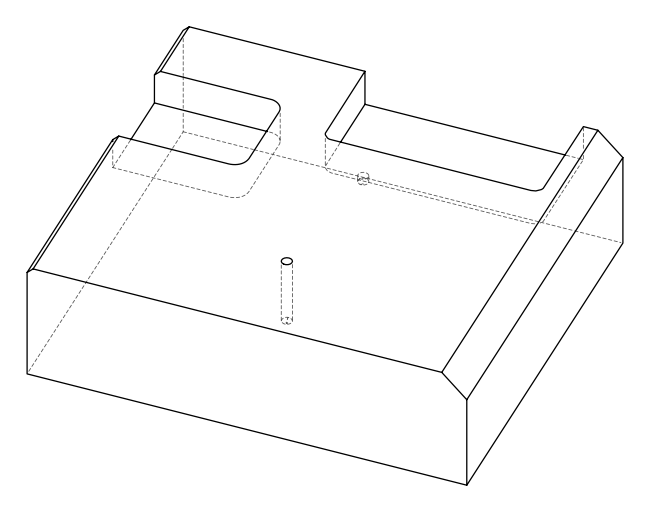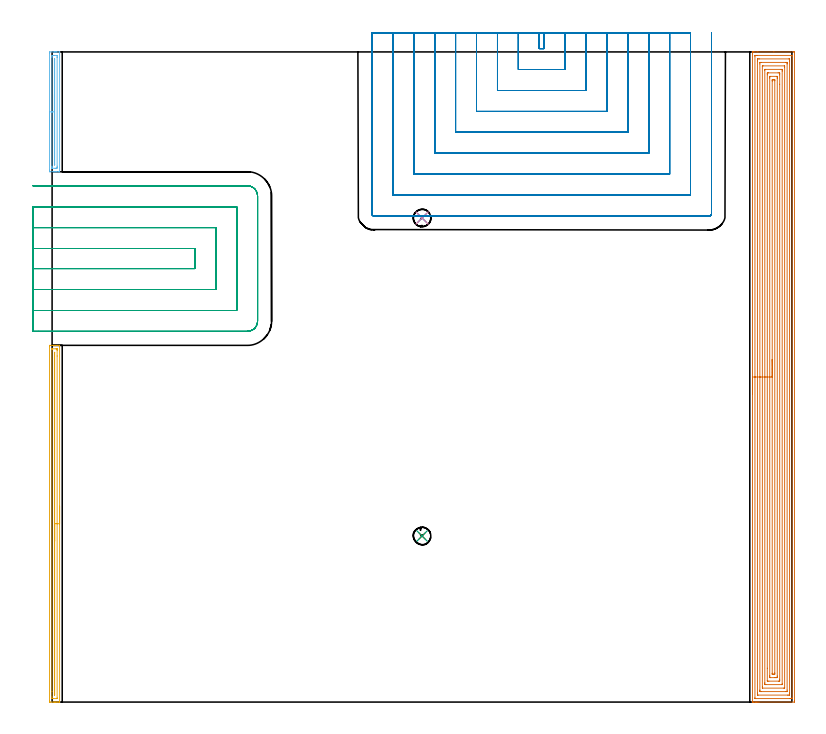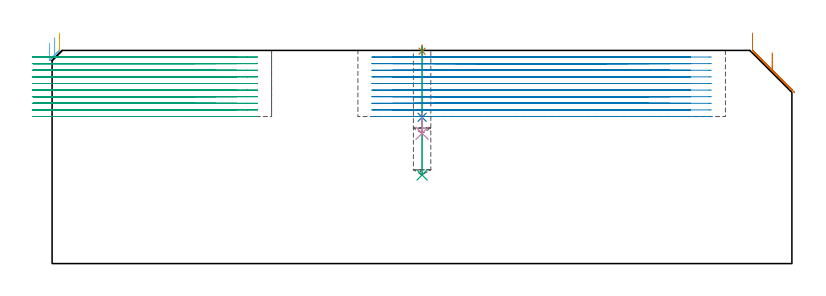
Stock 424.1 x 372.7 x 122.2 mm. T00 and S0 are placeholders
(PLAN: 9 operations, 3 tool changes, 133.2 min)
(1 SPOT_DRILL | STEP1POCKET | NXT0321_9005460120000 | 0.03 min | 1 mm3)
(2 SPOT_DRILL_1 | STEP1POCKET_1 | NXT0321_9005460120000 | 0.04 min | 4164 mm3)
(3 DRILL_BLIND_HOLE_INTO_CENTER | STEP1POCKET | UGT0301_032 | 0.3 min | 5421 mm3)
(4 DRILL_BLIND_HOLE_INTO_CENTER_1 | STEP1POCKET_1 | UGT0301_032 | 0.06 min | 649 mm3)
(5 AREA_MILL | FG_CHAMFER_SURFACE | UGT0205_001 | 5.05 min | 3505 mm3)
(6 AREA_MILL_1 | FG_CHAMFER_SURFACE_1 | UGT0205_001 | 1.8 min | 1219 mm3)
(7 AREA_MILL_2 | FG_CHAMFER_SURFACE_2 | UGT0205_001 | 27.17 min | 108228 mm3)
(8 MILL_SLOT | SLOT_PARTIAL_RECTANGULAR | NXT0201_012 | Follow Part, ap 4, ae 75% | 71.06 min | 809725 mm3)
(9 MILL_SLOT_1 | SLOT_PARTIAL_RECTANGULAR_1 | NXT0201_012 | Follow Part, ap 4, ae 75% | 27.66 min | 471200 mm3)
(TOOL NXT0321_9005460120000 | NC Spot Drill, 142deg, 12mm, Carbide, Uncoated | D12 PA142 FL30 Z2)
(TOOL UGT0301_032 | Twist Drill 10 mm | D10 PA118 FL87 Z2)
(TOOL UGT0205_001 | Chamfer Mill 20 x 3 x 45 deg. | D20 FL50 Z2)
(TOOL NXT0201_012 | ENDMILL 16mm [2P460-1600-NA 1630] | D16 FL38 Z6)
(OP 1 SPOT_DRILL)
G17 G21 G94 G90
T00 M6
G54
G17 G0 G90 X212.1 Y95.2 S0 M3
G43 Z132.2 H0
G94 G81 G98 Z121.77 F250. R125.2
G80
M5
M2
(OP 2 SPOT_DRILL_1)
G17 G21 G94 G90
T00 M6
G54
G17 G0 G90 X212.1 Y277.5 S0 M3
G43 Z132.2 H0
G94 G81 G98 Z83.87 F250. R87.3
G80
M5
M2
(OP 3 DRILL_BLIND_HOLE_INTO_CENTER)
G17 G21 G94 G90
T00 M6
G54
G17 G0 G90 X212.1 Y95.2 S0 M3
G43 Z132.2 H0
G94 G81 G98 Z50.8 F250. R124.2
G80
M5
M2
(OP 4 DRILL_BLIND_HOLE_INTO_CENTER_1)
G17 G21 G94 G90
T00 M6
G54
G17 G0 G90 X212.1 Y277.5 S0 M3
G43 Z132.2 H0
G94 G81 G98 Z74.7 F250. R86.3
G80
M5
M2
(OP 5 AREA_MILL)
G17 G21 G94 G90
T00 M6
G54
G17 G0 G90 X4.3 Y112.25 S1061 M3
G43 Z132.2 H0
G94 G1 Y112.212 Z131.328 F250.
Y112.098 Z130.463
Y111.909 Z129.612
Y111.647 Z128.78
Y111.313 Z127.974
Y110.91 Z127.2
Y110.442 Z126.464
Y109.91 Z125.772
Y109.321 Z125.129
Y108.678 Z124.539
Y107.986 Z124.008
Y107.25 Z123.54
Y106.476 Z123.137
Y105.67 Z122.803
Y104.838 Z122.541
Y103.987 Z122.352
Y103.122 Z122.238
Y102.25 Z122.2
Y0.149
X4.297 Y0.01 Z122.188
X4.204 Y0.002 Z122.096
X4.106 Y0. Z122.005
X3.428 Z121.327
X2.852 Z120.751
X2.27 Z120.166
X1.979 Z119.876
X1.4 Z119.297
X1.109 Z119.006
X0.53 Z118.424
X-1.104 Z116.792
X-1.21 Y0.002 Z116.686
X-1.493 Y0.01 Z116.403
X-1.498 Y0.3 Z116.4
X-1.5 Y0.595
Y0.893
Y203.905
X-1.498 Y204.2
X-1.493 Y204.49 Z116.403
X-1.21 Y204.5 Z116.686
X0.53 Z118.424
X1.109 Z119.006
X1.4 Z119.297
X1.979 Z119.876
X2.27 Z120.166
X2.852 Z120.752
X3.14 Z121.039
X4.106 Z122.005
X4.204 Y204.498 Z122.096
X4.297 Y204.49 Z122.188
X4.3 Y204.351 Z122.2
Y102.25
X2.886 Z120.786
X2.885 Y2.378 Z120.785
X2.883 Y2.063 Z120.783
X2.881 Y2.025 Z120.781
X2.88 Y2.013 Z120.78
X2.86 Y2.01 Z120.76
X2.762 Y2.004 Z120.662
X2.639 Y2.001 Z120.539
X0.53 Y2. Z118.43
X0.027 Y2.002 Z117.927
X-0.06 Y2.007 Z117.84
X-0.075 Y2.009 Z117.825
X-0.079 Y2.037 Z117.821
X-0.083 Y2.115 Z117.817
X-0.085 Y2.378 Z117.815
X-0.086 Y3.01 Z117.814
Y6.117
X-0.085 Y202.122 Z117.815
X-0.083 Y202.437 Z117.817
X-0.081 Y202.475 Z117.819
X-0.08 Y202.487 Z117.82
X-0.06 Y202.49 Z117.84
X0.038 Y202.496 Z117.938
X0.161 Y202.499 Z118.061
X2.27 Y202.5 Z120.17
X2.772 Y202.498 Z120.672
X2.86 Y202.493 Z120.76
X2.875 Y202.491 Z120.775
X2.879 Y202.463 Z120.779
X2.882 Y202.385 Z120.782
X2.885 Y202.122 Z120.785
X2.886 Y201.49 Z120.786
Y198.389
Y102.25
X1.472 Z119.372
Y4.98
X1.47 Y4.162 Z119.37
X1.469 Y4.091 Z119.369
X1.465 Y4.024 Z119.365
X1.4 Y4.01 Z119.3
X1.348 Y4.008 Z119.248
X1.335 Y4.01 Z119.235
X1.332 Y4.04 Z119.232
X1.33 Y4.089 Z119.23
X1.329 Y4.162 Z119.229
X1.328 Y4.235 Z119.228
Y199.52
X1.33 Y200.338 Z119.23
X1.331 Y200.409 Z119.231
X1.335 Y200.476 Z119.235
X1.4 Y200.49 Z119.3
X1.452 Y200.492 Z119.352
X1.464 Y200.49 Z119.364
X1.468 Y200.46 Z119.368
X1.47 Y200.411 Z119.37
X1.471 Y200.338 Z119.371
X1.472 Y200.265 Z119.372
Y102.25
Y101.378 Z119.41
Y100.514 Z119.523
Y99.662 Z119.712
Y98.83 Z119.975
Y98.024 Z120.308
Y97.25 Z120.711
Y96.514 Z121.18
Y95.822 Z121.711
Y95.179 Z122.3
Y94.59 Z122.944
Y94.059 Z123.636
Y93.59 Z124.372
Y93.187 Z125.145
Y92.853 Z125.951
Y92.591 Z126.783
Y92.402 Z127.635
Y92.288 Z128.5
Y92.25 Z129.372
G0 Z132.2
M5
M2
(OP 6 AREA_MILL_1)
G17 G21 G94 G90
T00 M6
G54
G17 G0 G90 X-1.5 Y328.35 S1061 M3
G43 Z132.2 H0
Z126.4
G94 G1 Y328.388 Z125.528 F250.
Y328.502 Z124.664
Y328.691 Z123.812
Y328.953 Z122.98
Y329.287 Z122.174
Y329.69 Z121.4
Y330.158 Z120.664
Y330.69 Z119.972
Y331.279 Z119.329
Y331.922 Z118.74
Y332.614 Z118.209
Y333.35 Z117.74
Y334.124 Z117.337
Y334.93 Z117.003
Y335.762 Z116.741
Y336.614 Z116.552
Y337.478 Z116.438
Y338.35 Z116.4
Y372.14
X-1.498 Y372.434
X-1.493 Y372.69 Z116.403
X-1.21 Y372.7 Z116.685
X0.53 Z118.424
X1.174 Z119.072
X1.4 Z119.297
X2.044 Z119.941
X2.27 Z120.166
X2.722 Z120.621
X4.149 Z122.048
X4.226 Y372.698 Z122.118
X4.297 Y372.69 Z122.189
X4.3 Y372.585 Z122.2
Y304.115
X4.297 Y304.01 Z122.189
X4.24 Y304.001 Z122.132
X4.225 Z122.117
X4.149 Y304. Z122.048
X3.558 Z121.457
X2.722 Z120.621
X2.27 Z120.166
X2.044 Z119.941
X1.4 Z119.297
X1.174 Z119.072
X0.53 Z118.424
X-1.104 Z116.792
X-1.21 Y304.002 Z116.685
X-1.493 Y304.01 Z116.403
X-1.498 Y304.266 Z116.4
X-1.5 Y304.56
Y304.857
Y338.35
X-0.086 Z117.814
Y369.472
X-0.085 Y370.101 Z117.815
X-0.082 Y370.362 Z117.818
X-0.079 Y370.667 Z117.821
X0.208 Y370.691 Z118.108
X0.53 Y370.696 Z118.43
X1.069 Y370.7 Z118.969
X2.81 Y370.699 Z120.71
X2.866 Y370.694 Z120.766
X2.874 Y370.691 Z120.774
X2.879 Y370.677 Z120.779
X2.882 Y370.625 Z120.782
X2.884 Y370.362 Z120.784
X2.886 Y369.732 Z120.786
Y369.472
Y307.228
X2.885 Y306.599 Z120.785
X2.883 Y306.338 Z120.783
X2.879 Y306.033 Z120.779
X2.592 Y306.009 Z120.492
X2.27 Y306.004 Z120.17
X1.731 Y306. Z119.631
X-0.01 Y306.001 Z117.89
X-0.066 Y306.007 Z117.834
X-0.074 Y306.009 Z117.826
X-0.079 Y306.023 Z117.821
X-0.082 Y306.075 Z117.818
X-0.085 Y306.338 Z117.815
X-0.086 Y306.968 Z117.814
Y307.228
Y338.35
X1.328 Z119.228
X1.329 Y368.583 Z119.229
X1.33 Y368.655 Z119.23
X1.332 Y368.679 Z119.232
X1.335 Y368.69 Z119.235
X1.344 Y368.693 Z119.244
X1.4 Y368.696 Z119.3
X1.438 Y368.694 Z119.338
X1.462 Y368.69 Z119.362
X1.465 Y368.655 Z119.365
X1.469 Y368.583 Z119.369
X1.471 Y368.511 Z119.371
Y308.117
X1.47 Y308.045 Z119.37
X1.468 Y308.021 Z119.368
X1.465 Y308.01 Z119.365
X1.456 Y308.007 Z119.356
X1.4 Y308.004 Z119.3
X1.362 Y308.006 Z119.262
X1.338 Y308.01 Z119.238
X1.335 Y308.045 Z119.235
X1.331 Y308.117 Z119.231
X1.329 Y308.189 Z119.229
X1.328 Y338.35 Z119.228
Y339.222 Z119.267
Y340.086 Z119.38
Y340.938 Z119.569
Y341.77 Z119.832
Y342.576 Z120.165
Y343.35 Z120.568
Y344.086 Z121.037
Y344.778 Z121.568
Y345.421 Z122.157
Y346.01 Z122.801
Y346.542 Z123.493
Y347.01 Z124.228
Y347.413 Z125.002
Y347.747 Z125.808
Y348.009 Z126.64
Y348.198 Z127.492
Y348.312 Z128.357
Y348.35 Z129.228
G0 Z132.2
M5
M2
(OP 7 AREA_MILL_2)
G17 G21 G94 G90
T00 M6
G54
G17 G0 G90 X401.5 Y176.347 S1061 M3
G43 Z132.2 H0
G94 G1 Y176.385 Z131.328 F250.
Y176.498 Z130.463
Y176.687 Z129.612
Y176.95 Z128.78
Y177.283 Z127.974
Y177.686 Z127.2
Y178.155 Z126.464
Y178.686 Z125.772
Y179.275 Z125.129
Y179.919 Z124.539
Y180.611 Z124.008
Y181.347 Z123.54
Y182.12 Z123.137
Y182.926 Z122.803
Y183.758 Z122.541
Y184.61 Z122.352
Y185.475 Z122.238
Y186.347 Z122.2
Y372.534
X401.502 Y372.691 Z122.188
X401.53 Y372.7 Z122.161
X401.89 Z121.809
X402.25 Z121.449
X402.91 Z120.785
X404.127 Z119.57
X404.684 Z119.011
X413.772 Z109.926
X425.076 Z98.621
X425.356 Y372.698 Z98.341
X425.592 Y372.69 Z98.106
X425.599 Y372.454 Z98.099
X425.6 Y0.613 Z98.1
X425.597 Y0.244 Z98.102
X425.592 Y0.01 Z98.106
X425.354 Y0. Z98.343
X405.292 Z118.403
X404.684 Z119.011
X404.127 Z119.57
X403.797 Z119.899
X403.24 Z120.456
X402.91 Z120.785
X402.251 Z121.449
X401.89 Z121.81
X401.53 Z122.161
X401.526 Y0.003 Z122.164
X401.504 Y0.072 Z122.19
X401.5 Y0.166 Z122.2
Y186.347
X402.914 Z120.786
Y370.298
X402.916 Y370.524 Z120.784
X402.918 Y370.634 Z120.782
X402.921 Y370.681 Z120.779
X403.006 Y370.69 Z120.694
X403.403 Y370.698 Z120.297
X403.797 Y370.7 Z119.903
X404.288 Z119.412
X423.794 Y370.699 Z99.906
X424.047 Y370.694 Z99.653
X424.149 Y370.69 Z99.551
X424.179 Y370.68 Z99.521
X424.181 Y370.633 Z99.519
X424.184 Y370.524 Z99.516
X424.186 Y370.305 Z99.514
Y2.402
X424.184 Y2.176 Z99.516
X424.182 Y2.066 Z99.518
X424.179 Y2.019 Z99.521
X424.094 Y2.01 Z99.606
X423.697 Y2.002 Z100.003
X423.303 Y2. Z100.397
X422.812 Z100.888
X403.305 Y2.001 Z120.395
X403.053 Y2.006 Z120.647
X402.951 Y2.01 Z120.749
X402.921 Y2.02 Z120.779
X402.918 Y2.067 Z120.782
X402.916 Y2.176 Z120.784
X402.914 Y2.395 Z120.786
Y186.347
X404.328 Z119.372
X404.329 Y367.623 Z119.371
X404.33 Y367.979 Z119.37
X404.333 Y368.515 Z119.367
X404.335 Y368.685 Z119.365
X404.505 Y368.695 Z119.195
X404.684 Y368.698 Z119.016
X405.387 Y368.7 Z118.313
X422.416 Y368.699 Z101.284
X422.599 Y368.697 Z101.101
X422.721 Y368.693 Z100.979
X422.761 Y368.69 Z100.939
X422.765 Y368.675 Z100.935
X422.768 Y368.634 Z100.932
X422.77 Y368.515 Z100.93
X422.771 Y368.158 Z100.929
X422.772 Y367.623 Z100.928
X422.771 Y5.077 Z100.929
X422.77 Y4.721 Z100.93
X422.767 Y4.185 Z100.933
X422.765 Y4.015 Z100.935
X422.595 Y4.005 Z101.105
X422.416 Y4.002 Z101.284
X421.713 Y4. Z101.987
X404.684 Y4.001 Z119.016
X404.501 Y4.003 Z119.199
X404.379 Y4.007 Z119.321
X404.339 Y4.01 Z119.361
X404.335 Y4.025 Z119.365
X404.332 Y4.066 Z119.368
X404.33 Y4.185 Z119.37
X404.329 Y4.542 Z119.371
X404.328 Y5.077 Z119.372
Y186.347
X405.743 Z117.957
Y365.837
X405.745 Y366.554 Z117.955
X405.748 Y366.658 Z117.952
X405.749 Y366.682 Z117.951
X405.762 Y366.69 Z117.938
X405.814 Y366.693 Z117.886
X406.028 Y366.697 Z117.672
X406.457 Y366.7 Z117.243
X420.643 Z103.057
X421.081 Y366.698 Z102.619
X421.285 Y366.695 Z102.415
X421.335 Y366.691 Z102.365
X421.351 Y366.687 Z102.349
X421.352 Y366.671 Z102.348
X421.355 Y366.604 Z102.345
X421.357 Y366.01 Z102.343
Y365.837
Y6.863
X421.355 Y6.146 Z102.345
X421.352 Y6.042 Z102.348
X421.351 Y6.018 Z102.349
X421.338 Y6.01 Z102.362
X421.286 Y6.007 Z102.414
X421.072 Y6.003 Z102.628
X420.643 Y6. Z103.057
X406.457 Z117.243
X406.019 Y6.002 Z117.681
X405.815 Y6.005 Z117.885
X405.765 Y6.009 Z117.935
X405.749 Y6.013 Z117.951
X405.748 Y6.029 Z117.952
X405.745 Y6.096 Z117.955
X405.743 Y6.69 Z117.957
Y6.863
Y186.347
X407.157 Z116.543
Y364.427
X407.159 Y364.552 Z116.541
X407.164 Y364.651 Z116.536
X407.168 Y364.691 Z116.532
X407.183 Y364.693 Z116.517
X407.344 Y364.698 Z116.356
X407.586 Y364.7 Z116.114
X419.756 Y364.699 Z103.944
X419.848 Y364.698 Z103.852
X419.905 Y364.694 Z103.795
X419.93 Y364.691 Z103.77
X419.936 Y364.614 Z103.764
X419.941 Y364.239 Z103.759
X419.943 Y364.051 Z103.757
Y8.273
X419.941 Y8.148 Z103.759
X419.936 Y8.049 Z103.764
X419.932 Y8.009 Z103.768
X419.917 Y8.007 Z103.783
X419.756 Y8.002 Z103.944
X419.514 Y8. Z104.186
X407.344 Y8.001 Z116.356
X407.252 Y8.002 Z116.448
X407.195 Y8.006 Z116.505
X407.17 Y8.009 Z116.53
X407.164 Y8.086 Z116.536
X407.159 Y8.461 Z116.541
X407.157 Y8.649 Z116.543
Y186.347
X408.571 Z115.129
Y362.265
X408.573 Y362.54 Z115.127
X408.576 Y362.676 Z115.124
X408.577 Y362.686 Z115.123
X408.587 Y362.69 Z115.113
X408.623 Y362.696 Z115.077
X408.685 Y362.699 Z115.015
X417.983 Z105.717
X418.442 Y362.696 Z105.258
X418.512 Y362.69 Z105.188
X418.522 Y362.615 Z105.178
X418.525 Y362.265 Z105.175
X418.528 Y361.716 Z105.172
X418.529 Y10.435 Z105.171
X418.527 Y10.16 Z105.173
X418.524 Y10.024 Z105.176
X418.523 Y10.014 Z105.177
X418.513 Y10.01 Z105.187
X418.477 Y10.004 Z105.223
X418.415 Y10.001 Z105.285
X409.117 Z114.583
X408.658 Y10.004 Z115.042
X408.587 Y10.01 Z115.113
X408.578 Y10.085 Z115.122
X408.575 Y10.435 Z115.125
X408.572 Y10.984 Z115.128
X408.571 Y186.347 Z115.129
X409.985 Z113.715
Y359.586
X409.986 Y360.479 Z113.714
X409.987 Y360.495 Z113.713
X410.003 Y360.69 Z113.697
X410.672 Y360.699 Z113.028
X416.21 Z107.49
X416.881 Y360.696 Z106.819
X417.096 Y360.69 Z106.604
X417.113 Y360.479 Z106.587
X417.114 Y360.461 Z106.586
X417.115 Y359.586 Z106.585
Y354.172
Y13.114
X417.114 Y12.221 Z106.586
X417.113 Y12.205 Z106.587
X417.096 Y12.01 Z106.604
X416.428 Y12.001 Z107.272
X410.89 Z112.81
X410.219 Y12.004 Z113.481
X410.003 Y12.01 Z113.697
X409.987 Y12.221 Z113.713
X409.986 Y12.239 Z113.714
X409.985 Y19.393 Z113.715
Y186.347
X411.399 Z112.301
X411.4 Y357.8 Z112.3
X411.401 Y358.178 Z112.299
X411.407 Y358.693 Z112.293
X411.77 Y358.7 Z111.93
X415.316 Z108.384
X415.693 Y358.693 Z108.007
X415.698 Y358.315 Z108.002
X415.7 Y357.8 Z108.
Y357.42
Y14.9
X415.699 Y14.522 Z108.001
X415.693 Y14.007 Z108.007
X415.33 Y14. Z108.37
X414.444 Z109.256
X411.777 Z111.923
X411.407 Y14.007 Z112.293
X411.402 Y14.385 Z112.298
X411.4 Y14.9 Z112.3
X411.399 Y15.28 Z112.301
Y186.347
X412.814 Z110.886
Y356.014
X412.815 Y356.385 Z110.885
X412.818 Y356.57 Z110.882
X412.821 Y356.661 Z110.879
X412.828 Y356.691 Z110.872
X412.874 Y356.695 Z110.826
X413.55 Y356.699 Z110.15
X413.756 Z109.944
X414.255 Y356.691 Z109.445
X414.28 Y356.69 Z109.42
X414.282 Y356.663 Z109.418
X414.284 Y356.593 Z109.416
X414.286 Y356.45 Z109.414
Y356.165
Y16.686
X414.285 Y16.315 Z109.415
X414.282 Y16.13 Z109.418
X414.279 Y16.039 Z109.421
X414.272 Y16.009 Z109.428
X414.226 Y16.005 Z109.474
X413.55 Y16.001 Z110.15
X413.344 Z110.356
X412.845 Y16.009 Z110.855
X412.82 Y16.01 Z110.88
X412.818 Y16.037 Z110.882
X412.816 Y16.107 Z110.884
X412.814 Y16.25 Z110.886
Y16.535
Y186.347
Y187.218 Z110.924
Y188.083 Z111.038
Y188.935 Z111.227
Y189.767 Z111.489
Y190.573 Z111.823
Y191.347 Z112.226
Y192.082 Z112.695
Y192.774 Z113.226
Y193.418 Z113.815
Y194.007 Z114.458
Y194.538 Z115.151
Y195.007 Z115.886
Y195.41 Z116.66
Y195.743 Z117.466
Y196.006 Z118.298
Y196.195 Z119.15
Y196.309 Z120.015
Y196.347 Z120.886
G0 Z132.2
M5
M2
(OP 8 MILL_SLOT)
G17 G21 G94 G90
T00 M6
G54
G17 G0 G90 X279.3 Y383.7 S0 M3
G43 Z132.2 H1
Z118.41
G94 G1 Y380.7 F250.
Y374.6 F500.
X282.
Y380.7
Y383.7 F250.
X267.3
Y380.7
Y362.6 F500.
X294.
Y380.7
Y383.7 F250.
X255.3
Y380.7
Y350.6 F500.
X306.
Y380.7
Y383.7 F250.
X243.3
Y380.7
Y338.6 F500.
X318.
Y380.7
Y383.7 F250.
X231.3
Y380.7
Y326.6 F500.
X330.
Y380.7
Y383.7 F250.
X219.3
Y380.7
Y314.6 F500.
X342.
Y380.7
Y383.7 F250.
X207.3
Y380.7
Y302.6 F500.
X354.
Y380.7
Y383.7 F250.
X195.3
Y380.7
Y290.6 F500.
X366.
Y380.7
Y383.7 F250.
X183.3
Y380.7
Y279.9 F500.
G3 X184.6 Y278.6 R1.3
G1 X376.7
G3 X378. Y279.9 R1.3
G1 Y380.7
Y383.7 F250.
G0 X279.3 Z114.62
G1 Y380.7
Y374.6 F500.
X282.
Y380.7
Y383.7 F250.
X267.3
Y380.7
Y362.6 F500.
X294.
Y380.7
Y383.7 F250.
X255.3
Y380.7
Y350.6 F500.
X306.
Y380.7
Y383.7 F250.
X243.3
Y380.7
Y338.6 F500.
X318.
Y380.7
Y383.7 F250.
X231.3
Y380.7
Y326.6 F500.
X330.
Y380.7
Y383.7 F250.
X219.3
Y380.7
Y314.6 F500.
X342.
Y380.7
Y383.7 F250.
X207.3
Y380.7
Y302.6 F500.
X354.
Y380.7
Y383.7 F250.
X195.3
Y380.7
Y290.6 F500.
X366.
Y380.7
Y383.7 F250.
X183.3
Y380.7
Y279.9 F500.
G3 X184.6 Y278.6 R1.3
G1 X376.7
G3 X378. Y279.9 R1.3
G1 Y380.7
Y383.7 F250.
G0 X279.3 Z110.83
G1 Y380.7
Y374.6 F500.
X282.
Y380.7
Y383.7 F250.
X267.3
Y380.7
Y362.6 F500.
X294.
Y380.7
Y383.7 F250.
X255.3
Y380.7
Y350.6 F500.
X306.
Y380.7
Y383.7 F250.
X243.3
Y380.7
Y338.6 F500.
X318.
Y380.7
Y383.7 F250.
X231.3
Y380.7
Y326.6 F500.
X330.
Y380.7
Y383.7 F250.
X219.3
Y380.7
Y314.6 F500.
X342.
Y380.7
Y383.7 F250.
X207.3
Y380.7
Y302.6 F500.
X354.
Y380.7
Y383.7 F250.
X195.3
Y380.7
Y290.6 F500.
X366.
Y380.7
Y383.7 F250.
X183.3
Y380.7
Y279.9 F500.
G3 X184.6 Y278.6 R1.3
G1 X376.7
G3 X378. Y279.9 R1.3
G1 Y380.7
Y383.7 F250.
G0 X279.3 Z107.04
G1 Y380.7
Y374.6 F500.
X282.
Y380.7
Y383.7 F250.
X267.3
Y380.7
Y362.6 F500.
X294.
Y380.7
Y383.7 F250.
X255.3
Y380.7
Y350.6 F500.
X306.
Y380.7
Y383.7 F250.
X243.3
Y380.7
Y338.6 F500.
X318.
Y380.7
Y383.7 F250.
X231.3
Y380.7
Y326.6 F500.
X330.
Y380.7
Y383.7 F250.
X219.3
Y380.7
Y314.6 F500.
X342.
Y380.7
Y383.7 F250.
X207.3
Y380.7
Y302.6 F500.
X354.
Y380.7
Y383.7 F250.
X195.3
Y380.7
Y290.6 F500.
X366.
Y380.7
Y383.7 F250.
X183.3
Y380.7
Y279.9 F500.
G3 X184.6 Y278.6 R1.3
G1 X376.7
G3 X378. Y279.9 R1.3
G1 Y380.7
Y383.7 F250.
G0 X279.3 Z103.25
G1 Y380.7
Y374.6 F500.
X282.
Y380.7
Y383.7 F250.
X267.3
Y380.7
Y362.6 F500.
X294.
Y380.7
Y383.7 F250.
X255.3
Y380.7
Y350.6 F500.
X306.
Y380.7
Y383.7 F250.
X243.3
Y380.7
Y338.6 F500.
X318.
Y380.7
Y383.7 F250.
X231.3
Y380.7
Y326.6 F500.
X330.
Y380.7
Y383.7 F250.
X219.3
Y380.7
Y314.6 F500.
X342.
Y380.7
Y383.7 F250.
X207.3
Y380.7
Y302.6 F500.
X354.
Y380.7
Y383.7 F250.
X195.3
Y380.7
Y290.6 F500.
X366.
Y380.7
Y383.7 F250.
X183.3
Y380.7
Y279.9 F500.
G3 X184.6 Y278.6 R1.3
G1 X376.7
G3 X378. Y279.9 R1.3
G1 Y380.7
Y383.7 F250.
G0 X279.3 Z99.46
G1 Y380.7
Y374.6 F500.
X282.
Y380.7
Y383.7 F250.
X267.3
Y380.7
Y362.6 F500.
X294.
Y380.7
Y383.7 F250.
X255.3
Y380.7
Y350.6 F500.
X306.
Y380.7
Y383.7 F250.
X243.3
Y380.7
Y338.6 F500.
X318.
Y380.7
Y383.7 F250.
X231.3
Y380.7
Y326.6 F500.
X330.
Y380.7
Y383.7 F250.
X219.3
Y380.7
Y314.6 F500.
X342.
Y380.7
Y383.7 F250.
X207.3
Y380.7
Y302.6 F500.
X354.
Y380.7
Y383.7 F250.
X195.3
Y380.7
Y290.6 F500.
X366.
Y380.7
Y383.7 F250.
X183.3
Y380.7
Y279.9 F500.
G3 X184.6 Y278.6 R1.3
G1 X376.7
G3 X378. Y279.9 R1.3
G1 Y380.7
Y383.7 F250.
G0 X279.3 Z95.67
G1 Y380.7
Y374.6 F500.
X282.
Y380.7
Y383.7 F250.
X267.3
Y380.7
Y362.6 F500.
X294.
Y380.7
Y383.7 F250.
X255.3
Y380.7
Y350.6 F500.
X306.
Y380.7
Y383.7 F250.
X243.3
Y380.7
Y338.6 F500.
X318.
Y380.7
Y383.7 F250.
X231.3
Y380.7
Y326.6 F500.
X330.
Y380.7
Y383.7 F250.
X219.3
Y380.7
Y314.6 F500.
X342.
Y380.7
Y383.7 F250.
X207.3
Y380.7
Y302.6 F500.
X354.
Y380.7
Y383.7 F250.
X195.3
Y380.7
Y290.6 F500.
X366.
Y380.7
Y383.7 F250.
X183.3
Y380.7
Y279.9 F500.
G3 X184.6 Y278.6 R1.3
G1 X376.7
G3 X378. Y279.9 R1.3
G1 Y380.7
Y383.7 F250.
G0 X279.3 Z91.88
G1 Y380.7
Y374.6 F500.
X282.
Y380.7
Y383.7 F250.
X267.3
Y380.7
Y362.6 F500.
X294.
Y380.7
Y383.7 F250.
X255.3
Y380.7
Y350.6 F500.
X306.
Y380.7
Y383.7 F250.
X243.3
Y380.7
Y338.6 F500.
X318.
Y380.7
Y383.7 F250.
X231.3
Y380.7
Y326.6 F500.
X330.
Y380.7
Y383.7 F250.
X219.3
Y380.7
Y314.6 F500.
X342.
Y380.7
Y383.7 F250.
X207.3
Y380.7
Y302.6 F500.
X354.
Y380.7
Y383.7 F250.
X195.3
Y380.7
Y290.6 F500.
X366.
Y380.7
Y383.7 F250.
X183.3
Y380.7
Y279.9 F500.
G3 X184.6 Y278.6 R1.3
G1 X376.7
G3 X378. Y279.9 R1.3
G1 Y380.7
Y383.7 F250.
G0 X279.3 Z88.09
G1 Y380.7
Y374.6 F500.
X282.
Y380.7
Y383.7 F250.
X267.3
Y380.7
Y362.6 F500.
X294.
Y380.7
Y383.7 F250.
X255.3
Y380.7
Y350.6 F500.
X306.
Y380.7
Y383.7 F250.
X243.3
Y380.7
Y338.6 F500.
X318.
Y380.7
Y383.7 F250.
X231.3
Y380.7
Y326.6 F500.
X330.
Y380.7
Y383.7 F250.
X219.3
Y380.7
Y314.6 F500.
X342.
Y380.7
Y383.7 F250.
X207.3
Y380.7
Y302.6 F500.
X354.
Y380.7
Y383.7 F250.
X195.3
Y380.7
Y290.6 F500.
X366.
Y380.7
Y383.7 F250.
X183.3
Y380.7
Y279.9 F500.
G3 X184.6 Y278.6 R1.3
G1 X376.7
G3 X378. Y279.9 R1.3
G1 Y380.7
Y383.7 F250.
G0 X279.3 Z84.3
G1 Y380.7
Y374.6 F500.
X282.
Y380.7
Y383.7 F250.
X267.3
Y380.7
Y362.6 F500.
X294.
Y380.7
Y383.7 F250.
X255.3
Y380.7
Y350.6 F500.
X306.
Y380.7
Y383.7 F250.
X243.3
Y380.7
Y338.6 F500.
X318.
Y380.7
Y383.7 F250.
X231.3
Y380.7
Y326.6 F500.
X330.
Y380.7
Y383.7 F250.
X219.3
Y380.7
Y314.6 F500.
X342.
Y380.7
Y383.7 F250.
X207.3
Y380.7
Y302.6 F500.
X354.
Y380.7
Y383.7 F250.
X195.3
Y380.7
Y290.6 F500.
X366.
Y380.7
Y383.7 F250.
X183.3
Y380.7
Y279.9 F500.
G3 X184.6 Y278.6 R1.3
G1 X376.7
G3 X378. Y279.9 R1.3
G1 Y380.7
Y383.7 F250.
G0 Z132.2
M5
M2
(OP 9 MILL_SLOT_1)
G17 G21 G94 G90
T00 M6
G54
G17 G0 G90 X-11. Y248.5 S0 M3
G43 Z132.2 H1
Z118.41
G94 G1 X-8. F250.
X81.8 F500.
Y260.
X-8.
X-11. F250.
Y236.5
X-8.
X93.8 F500.
Y272.
X-8.
X-11. F250.
Y224.5
X-8.
X105.8 F500.
Y284.
X-8.
X-11. F250.
Y212.5
X-8.
X111.9 F500.
G3 X117.8 Y218.4 R5.9
G1 Y290.1
G3 X111.9 Y296. R5.9
G1 X-8.
X-11. F250.
G0 Y248.5 Z114.62
G1 X-8.
X81.8 F500.
Y260.
X-8.
X-11. F250.
Y236.5
X-8.
X93.8 F500.
Y272.
X-8.
X-11. F250.
Y224.5
X-8.
X105.8 F500.
Y284.
X-8.
X-11. F250.
Y212.5
X-8.
X111.9 F500.
G3 X117.8 Y218.4 R5.9
G1 Y290.1
G3 X111.9 Y296. R5.9
G1 X-8.
X-11. F250.
G0 Y248.5 Z110.83
G1 X-8.
X81.8 F500.
Y260.
X-8.
X-11. F250.
Y236.5
X-8.
X93.8 F500.
Y272.
X-8.
X-11. F250.
Y224.5
X-8.
X105.8 F500.
Y284.
X-8.
X-11. F250.
Y212.5
X-8.
X111.9 F500.
G3 X117.8 Y218.4 R5.9
G1 Y290.1
G3 X111.9 Y296. R5.9
G1 X-8.
X-11. F250.
G0 Y248.5 Z107.04
G1 X-8.
X81.8 F500.
Y260.
X-8.
X-11. F250.
Y236.5
X-8.
X93.8 F500.
Y272.
X-8.
X-11. F250.
Y224.5
X-8.
X105.8 F500.
Y284.
X-8.
X-11. F250.
Y212.5
X-8.
X111.9 F500.
G3 X117.8 Y218.4 R5.9
G1 Y290.1
G3 X111.9 Y296. R5.9
G1 X-8.
X-11. F250.
G0 Y248.5 Z103.25
G1 X-8.
X81.8 F500.
Y260.
X-8.
X-11. F250.
Y236.5
X-8.
X93.8 F500.
Y272.
X-8.
X-11. F250.
Y224.5
X-8.
X105.8 F500.
Y284.
X-8.
X-11. F250.
Y212.5
X-8.
X111.9 F500.
G3 X117.8 Y218.4 R5.9
G1 Y290.1
G3 X111.9 Y296. R5.9
G1 X-8.
X-11. F250.
G0 Y248.5 Z99.46
G1 X-8.
X81.8 F500.
Y260.
X-8.
X-11. F250.
Y236.5
X-8.
X93.8 F500.
Y272.
X-8.
X-11. F250.
Y224.5
X-8.
X105.8 F500.
Y284.
X-8.
X-11. F250.
Y212.5
X-8.
X111.9 F500.
G3 X117.8 Y218.4 R5.9
G1 Y290.1
G3 X111.9 Y296. R5.9
G1 X-8.
X-11. F250.
G0 Y248.5 Z95.67
G1 X-8.
X81.8 F500.
Y260.
X-8.
X-11. F250.
Y236.5
X-8.
X93.8 F500.
Y272.
X-8.
X-11. F250.
Y224.5
X-8.
X105.8 F500.
Y284.
X-8.
X-11. F250.
Y212.5
X-8.
X111.9 F500.
G3 X117.8 Y218.4 R5.9
G1 Y290.1
G3 X111.9 Y296. R5.9
G1 X-8.
X-11. F250.
G0 Y248.5 Z91.88
G1 X-8.
X81.8 F500.
Y260.
X-8.
X-11. F250.
Y236.5
X-8.
X93.8 F500.
Y272.
X-8.
X-11. F250.
Y224.5
X-8.
X105.8 F500.
Y284.
X-8.
X-11. F250.
Y212.5
X-8.
X111.9 F500.
G3 X117.8 Y218.4 R5.9
G1 Y290.1
G3 X111.9 Y296. R5.9
G1 X-8.
X-11. F250.
G0 Y248.5 Z88.09
G1 X-8.
X81.8 F500.
Y260.
X-8.
X-11. F250.
Y236.5
X-8.
X93.8 F500.
Y272.
X-8.
X-11. F250.
Y224.5
X-8.
X105.8 F500.
Y284.
X-8.
X-11. F250.
Y212.5
X-8.
X111.9 F500.
G3 X117.8 Y218.4 R5.9
G1 Y290.1
G3 X111.9 Y296. R5.9
G1 X-8.
X-11. F250.
G0 Y248.5 Z84.3
G1 X-8.
X81.8 F500.
Y260.
X-8.
X-11. F250.
Y236.5
X-8.
X93.8 F500.
Y272.
X-8.
X-11. F250.
Y224.5
X-8.
X105.8 F500.
Y284.
X-8.
X-11. F250.
Y212.5
X-8.
X111.9 F500.
G3 X117.8 Y218.4 R5.9
G1 Y290.1
G3 X111.9 Y296. R5.9
G1 X-8.
X-11. F250.
G0 Z132.2
M5
M2
